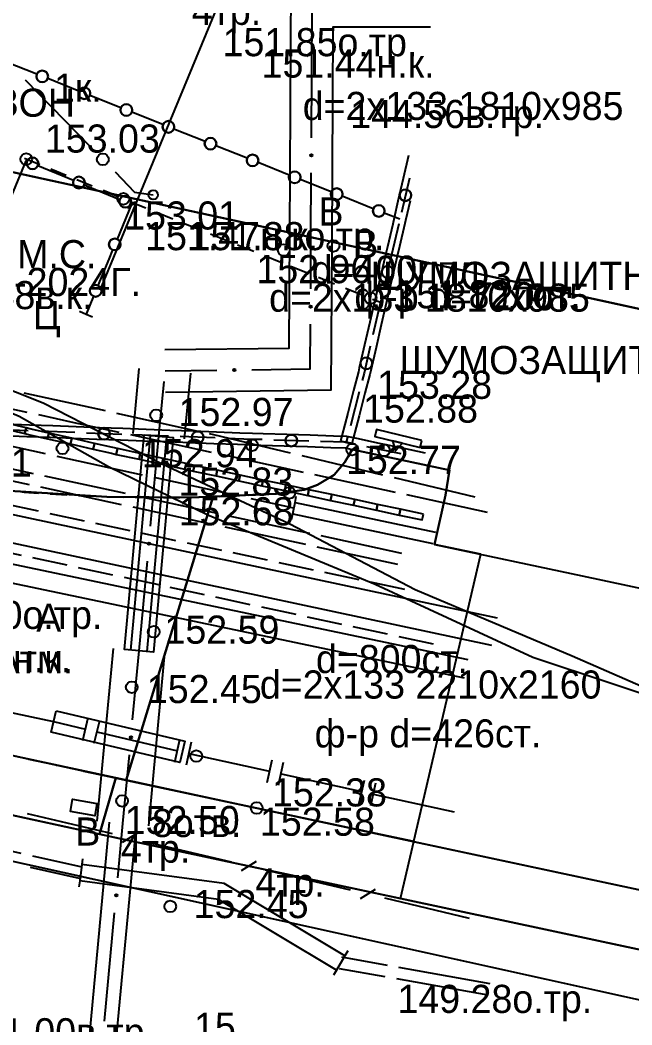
# Model space of a CAD drawing. Header units: metres. Extents: x -2743 to 126, y 13412 to 13916.
# Drawn here: x -1796.54 to -1770.41, y 13603.61 to 13646.49 of the extents above; entities that cross this region are included whole.
import ezdxf

# ---------------------------------------------------------------- set-up
doc = ezdxf.new("R2010")
doc.units = ezdxf.units.M
for name, color, linetype in [('link-улица Берзарина_Граница работ$0$ГП_Граница проектирования', 7, 'Continuous'), ('link-улица Берзарина_Покрытия — Новые$0$ДВ_ПП_Газон_Р', 7, 'Continuous'), ('link-улица Берзарина_Покрытия — Новые$0$ДВ_ПП_Тип2_Р_покрытия_ПЧ_Местные', 7, 'Continuous'), ('link-улица Берзарина_Покрытия — Новые$0$ДВ_ПП_Тип6_У_ТР_3м за счет Газона', 7, 'Continuous'), ('link_улица Берзарина_борта$0$ДВ_ГП_П_Борт_БР100.30.15', 7, 'Continuous'), ('link_улица Берзарина_борта$0$ДВ_ГП_П_Борт_Пониженный_бетонный', 7, 'Continuous'), ('link_улица Берзарина_Люки$0$_ГП_ТС колодцы_сущ.', 7, 'Continuous'), ('output[1-12]_3_ДЖКХ-24_03233kl$0$Красные линии', 7, 'Continuous'), ('output[1-12]_3_ДЖКХ-24_03233tp$0$Вентиляторы', 7, 'Continuous'), ('output[1-12]_3_ДЖКХ-24_03233tp$0$Горизонтали', 7, 'Continuous'), ('output[1-12]_3_ДЖКХ-24_03233tp$0$Граница улицы', 7, 'Continuous'), ('output[1-12]_3_ДЖКХ-24_03233tp$0$Колодцы', 7, 'Continuous'), ('output[1-12]_3_ДЖКХ-24_03233tp$0$Леса и газоны', 7, 'Continuous'), ('output[1-12]_3_ДЖКХ-24_03233tp$0$Лестницы набережных', 7, 'Continuous'), ('output[1-12]_3_ДЖКХ-24_03233tp$0$Ограды', 7, 'Continuous'), ('output[1-12]_3_ДЖКХ-24_03233tp$0$Пояснительные подписи', 7, 'Continuous'), ('output[1-12]_3_ДЖКХ-24_03233tp$0$Светофоры', 7, 'Continuous'), ('output[1-12]_3_ДЖКХ-24_03233tp$0$Фонтаны', 7, 'Continuous'), ('output[1-12]_3_ДЖКХ-24_03233up$0$Водопровод', 7, 'Continuous'), ('output[1-12]_3_ДЖКХ-24_03233up$0$Газопровод', 7, 'Continuous'), ('output[1-12]_3_ДЖКХ-24_03233up$0$Кабель связи', 7, 'Continuous'), ('output[1-12]_3_ДЖКХ-24_03233up$0$Кабель электрический', 7, 'Continuous'), ('output[1-12]_3_ДЖКХ-24_03233up$0$Канализация самотёчная', 7, 'Continuous'), ('output[1-12]_3_ДЖКХ-24_03233up$0$Теплосеть', 7, 'Continuous'), ('output[1-12]_brd$0$Граница заказа', 7, 'Continuous'), ('output[19-22]_3_ДЖКХ-25_01840tp$0$Вентиляторы', 7, 'Continuous'), ('output[19-22]_3_ДЖКХ-25_01840tp$0$Внутреннее заполнение', 7, 'Continuous'), ('output[19-22]_3_ДЖКХ-25_01840tp$0$Горизонтали', 7, 'Continuous'), ('output[19-22]_3_ДЖКХ-25_01840tp$0$Граница улицы', 7, 'Continuous'), ('output[19-22]_3_ДЖКХ-25_01840tp$0$Леса и газоны', 7, 'Continuous'), ('output[19-22]_3_ДЖКХ-25_01840tp$0$Ограды', 7, 'Continuous'), ('output[19-22]_3_ДЖКХ-25_01840tp$0$Фонари', 7, 'Continuous'), ('output[19-22]_3_ДЖКХ-25_01840up$0$Водосток', 7, 'Continuous'), ('output[19-22]_3_ДЖКХ-25_01840up$0$Кабели', 7, 'Continuous'), ('output[19-22]_3_ДЖКХ-25_01840up$0$Подземные коммуникации', 7, 'Continuous'), ('output[19-22]_3_ДЖКХ-25_01840up$0$Теплосеть', 7, 'Continuous'), ('output[19-22]_brd$0$Граница заказа', 7, 'Continuous')]:
    doc.layers.add(name, color=color, linetype=linetype)

msp = doc.modelspace()

# ---------------------------------------------------------------- linework, layer by layer
at = {"layer": 'link-улица Берзарина_Граница работ$0$ГП_Граница проектирования'}
for points in [[(-1797.228, 13626.407), (-1792.839, 13626.138), (-1789.216, 13626.116), (-1785.597, 13626.273), (-1785.001, 13626.358), (-1784.405, 13626.443), (-1783.842, 13626.654), (-1783.127, 13627.076), (-1782.668, 13627.628), (-1782.357, 13628.16), (-1778.204, 13627.283), (-1778.379, 13626.216), (-1778.841, 13624.116), (-1772.541, 13622.777), (-1754.645, 13618.966), (-1755.197, 13619.8), (-1753.89, 13620.665), (-1753.338, 13619.831)], [(-1748.428, 13592.966), (-1755.307, 13593.812), (-1761.248, 13595.125), (-1759.643, 13602.356), (-1820.672, 13615.843), (-1829.782, 13615.154), (-1829.611, 13614.169), (-1831.187, 13613.895), (-1831.358, 13614.88), (-1852.158, 13619.813)], [(-1794.392, 13612.71), (-1794.302, 13613.237), (-1793.265, 13613.06), (-1793.355, 13612.533), (-1794.392, 13612.71)]]:
    msp.add_lwpolyline(points, dxfattribs=at)
at = {"layer": 'link-улица Берзарина_Покрытия — Новые$0$ДВ_ПП_Газон_Р'}
msp.add_lwpolyline([(-1755.619, 13602.648), (-1755.477, 13602.33), (-1755.29, 13601.689), (-1755.118, 13601.009), (-1754.99, 13600.195), (-1755.12, 13597.414), (-1755.233, 13595.012), (-1755.273, 13594.166), (-1755.307, 13593.812), (-1761.248, 13595.125), (-1759.643, 13602.356), (-1765.759, 13603.707), (-1780.753, 13607.021), (-1793.32, 13609.798), (-1808.431, 13613.137), (-1807.83, 13614.933), (-1792.75, 13611.655), (-1792.495, 13611.599), (-1780.292, 13608.996), (-1765.254, 13605.788), (-1756.246, 13603.866), (-1755.899, 13603.275), (-1755.619, 13602.648)], close=True, dxfattribs=at)
at = {"layer": 'link-улица Берзарина_Покрытия — Новые$0$ДВ_ПП_Тип2_Р_покрытия_ПЧ_Местные'}
for points in [[(-1776.861, 13623.695), (-1778.841, 13624.116), (-1778.379, 13626.216), (-1778.204, 13627.283), (-1782.357, 13628.16), (-1782.668, 13627.628), (-1783.127, 13627.076), (-1783.842, 13626.654), (-1784.405, 13626.443), (-1785.001, 13626.358), (-1785.597, 13626.273), (-1788.295, 13626.156), (-1792.013, 13614.054), (-1786.228, 13612.819), (-1779.72, 13611.447), (-1776.861, 13623.695)], [(-1788.295, 13626.156), (-1789.216, 13626.116), (-1792.839, 13626.138), (-1797.228, 13626.407), (-1801.067, 13626.861), (-1803.667, 13627.374), (-1807.032, 13617.318), (-1803.598, 13616.572), (-1799.688, 13615.722), (-1792.394, 13614.136), (-1792.013, 13614.054), (-1788.295, 13626.156)]]:
    msp.add_lwpolyline(points, close=True, dxfattribs=at)
at = {"layer": 'link-улица Берзарина_Покрытия — Новые$0$ДВ_ПП_Тип6_У_ТР_3м за счет Газона'}
for points in [[(-1795.496, 13614.799), (-1799.339, 13615.638), (-1799.683, 13614.117), (-1800.153, 13613.264), (-1793.152, 13611.742), (-1792.456, 13614.149), (-1795.496, 13614.799)], [(-1779.724, 13611.431), (-1786.228, 13612.819), (-1786.434, 13612.862), (-1787.373, 13613.063), (-1792.456, 13614.149), (-1793.152, 13611.742), (-1792.75, 13611.655), (-1792.495, 13611.599), (-1788.159, 13610.674), (-1780.292, 13608.996), (-1779.724, 13611.431)], [(-1759.975, 13607.217), (-1759.152, 13606.755), (-1758.728, 13606.462), (-1758.188, 13606.088), (-1757.786, 13605.72), (-1757.323, 13605.297), (-1756.955, 13604.854), (-1756.574, 13604.395), (-1756.254, 13603.88), (-1756.246, 13603.866), (-1765.254, 13605.788), (-1780.292, 13608.996), (-1779.724, 13611.431), (-1764.664, 13608.218), (-1760.213, 13607.268), (-1759.975, 13607.217)]]:
    msp.add_lwpolyline(points, close=True, dxfattribs=at)
at = {"layer": 'link_улица Берзарина_борта$0$ДВ_ГП_П_Борт_БР100.30.15'}
msp.add_lwpolyline([(-1823.446, 13620.888), (-1823.209, 13620.835), (-1803.598, 13616.572), (-1799.688, 13615.722), (-1791.969, 13614.043), (-1759.36, 13607.087)], dxfattribs=at)
at = {"layer": 'link_улица Берзарина_борта$0$ДВ_ГП_П_Борт_Пониженный_бетонный'}
msp.add_lwpolyline([(-1755.116, 13603.625), (-1792.495, 13611.599), (-1810.505, 13615.515), (-1810.694, 13615.22), (-1810.965, 13615.014), (-1811.289, 13614.91), (-1811.639, 13614.924), (-1811.963, 13615.057), (-1812.215, 13615.286), (-1812.376, 13615.586), (-1812.426, 13615.933), (-1823.236, 13618.283), (-1823.573, 13618.336), (-1823.913, 13618.351), (-1824.252, 13618.327), (-1824.587, 13618.265), (-1829.181, 13617.139), (-1829.526, 13616.981), (-1829.78, 13616.715), (-1829.922, 13616.376), (-1829.929, 13615.996), (-1829.782, 13615.154)], dxfattribs=at)
at = {"layer": 'link_улица Берзарина_Люки$0$_ГП_ТС колодцы_сущ.'}
for centre in [(-1791.771, 13618.019), (-1792.184, 13613.167)]:
    msp.add_circle(centre, 0.25, dxfattribs=at)
at = {"layer": 'output[1-12]_3_ДЖКХ-24_03233kl$0$Красные линии'}
for points in [[(-1796.285, 13629.087), (-1797.259, 13629.317), (-1797.316, 13629.074), (-1796.343, 13628.844), (-1796.285, 13629.087)], [(-1796.07, 13629.036), (-1796.285, 13629.087), (-1796.343, 13628.844), (-1796.127, 13628.792), (-1795.367, 13628.62), (-1795.312, 13628.864), (-1796.07, 13629.036)], [(-1794.337, 13628.642), (-1795.312, 13628.864), (-1795.367, 13628.62), (-1794.392, 13628.399), (-1794.337, 13628.642)], [(-1793.361, 13628.421), (-1794.337, 13628.642), (-1794.392, 13628.399), (-1793.417, 13628.177), (-1793.361, 13628.421)], [(-1792.588, 13628.245), (-1793.361, 13628.421), (-1793.417, 13628.177), (-1792.642, 13628.001), (-1792.44, 13627.957), (-1792.387, 13628.202), (-1792.588, 13628.245)], [(-1791.41, 13627.989), (-1792.387, 13628.202), (-1792.44, 13627.957), (-1791.463, 13627.745), (-1791.41, 13627.989)], [(-1790.433, 13627.776), (-1791.41, 13627.989), (-1791.463, 13627.745), (-1790.486, 13627.532), (-1790.433, 13627.776)], [(-1789.455, 13627.564), (-1790.433, 13627.776), (-1790.486, 13627.532), (-1789.509, 13627.319), (-1789.455, 13627.564)], [(-1789.098, 13627.486), (-1789.455, 13627.564), (-1789.509, 13627.319), (-1789.151, 13627.242), (-1789.098, 13627.486)], [(-1788.121, 13627.278), (-1789.099, 13627.486), (-1789.151, 13627.241), (-1788.173, 13627.033), (-1788.121, 13627.278)], [(-1787.143, 13627.069), (-1788.121, 13627.278), (-1788.173, 13627.033), (-1787.195, 13626.825), (-1787.143, 13627.069)], [(-1786.164, 13626.861), (-1787.143, 13627.069), (-1787.195, 13626.825), (-1786.217, 13626.617), (-1786.164, 13626.861)], [(-1785.186, 13626.653), (-1786.164, 13626.861), (-1786.217, 13626.617), (-1785.238, 13626.408), (-1785.186, 13626.653)], [(-1784.208, 13626.444), (-1785.186, 13626.653), (-1785.238, 13626.408), (-1784.26, 13626.2), (-1784.208, 13626.444)], [(-1783.23, 13626.236), (-1784.208, 13626.444), (-1784.26, 13626.2), (-1783.282, 13625.992), (-1783.23, 13626.236)], [(-1782.252, 13626.028), (-1783.23, 13626.236), (-1783.282, 13625.992), (-1782.304, 13625.783), (-1782.252, 13626.028)], [(-1781.274, 13625.82), (-1782.252, 13626.028), (-1782.304, 13625.783), (-1781.326, 13625.575), (-1781.274, 13625.82)], [(-1780.296, 13625.611), (-1781.274, 13625.82), (-1781.326, 13625.575), (-1780.348, 13625.367), (-1780.296, 13625.611)], [(-1779.318, 13625.403), (-1780.296, 13625.611), (-1780.348, 13625.367), (-1779.37, 13625.158), (-1779.318, 13625.403)]]:
    msp.add_lwpolyline(points, close=True, dxfattribs=at)
at = {"layer": 'output[1-12]_3_ДЖКХ-24_03233tp$0$Вентиляторы'}
msp.add_lwpolyline([(-1794.302, 13613.237), (-1793.265, 13613.06), (-1793.355, 13612.533), (-1794.392, 13612.71), (-1794.302, 13613.237)], dxfattribs=at)
msp.add_circle((-1783.158, 13636.852), 0.25, dxfattribs=at)
at = {"layer": 'output[1-12]_3_ДЖКХ-24_03233tp$0$Горизонтали'}
for centre in [(-1792.131, 13638.861), (-1781.575, 13634.619), (-1786.635, 13628.347), (-1782.357, 13628.16), (-1785.038, 13626.311), (-1790.832, 13620.385), (-1786.434, 13612.862), (-1790.131, 13608.664)]:
    msp.add_circle(centre, 0.25, dxfattribs=at)
at = {"layer": 'output[1-12]_3_ДЖКХ-24_03233tp$0$Граница улицы'}
for points in [[(-1792.668, 13639.083), (-1792.325, 13638.941)], [(-1791.862, 13638.753), (-1791.174, 13638.476)], [(-1790.71, 13638.29), (-1790.022, 13638.013)], [(-1789.558, 13637.827), (-1788.87, 13637.55)], [(-1788.406, 13637.364), (-1787.717, 13637.087)], [(-1787.253, 13636.901), (-1786.565, 13636.624)], [(-1786.101, 13636.438), (-1785.413, 13636.161)], [(-1784.949, 13635.975), (-1784.261, 13635.698)], [(-1783.797, 13635.512), (-1783.109, 13635.235)], [(-1782.645, 13635.049), (-1781.957, 13634.772)], [(-1781.493, 13634.586), (-1781.148, 13634.448)], [(-1782.357, 13628.16), (-1782.523, 13627.848)], [(-1782.819, 13627.446), (-1782.908, 13627.335), (-1783.127, 13627.076), (-1783.239, 13626.996), (-1783.313, 13626.947)], [(-1795.75, 13626.288), (-1796.372, 13626.332), (-1796.456, 13626.34)], [(-1784.893, 13626.332), (-1784.902, 13626.331), (-1785.038, 13626.311), (-1785.597, 13626.273)], [(-1783.747, 13626.7), (-1783.842, 13626.654), (-1783.969, 13626.598), (-1784.099, 13626.546), (-1784.23, 13626.499), (-1784.362, 13626.456), (-1784.405, 13626.443)], [(-1794.545, 13626.212), (-1795.239, 13626.251), (-1795.251, 13626.252)], [(-1793.339, 13626.156), (-1794.046, 13626.185)], [(-1792.132, 13626.12), (-1792.839, 13626.138)], [(-1790.924, 13626.104), (-1791.632, 13626.11)], [(-1789.716, 13626.107), (-1790.424, 13626.103)], [(-1788.509, 13626.131), (-1789.216, 13626.116)], [(-1787.302, 13626.174), (-1788.009, 13626.148)], [(-1786.096, 13626.239), (-1786.168, 13626.234), (-1786.803, 13626.201)], [(-1796.183, 13614.949), (-1795.496, 13614.799)], [(-1795.008, 13614.692), (-1794.975, 13614.685), (-1794.321, 13614.545)], [(-1793.832, 13614.441), (-1793.145, 13614.294)], [(-1792.656, 13614.19), (-1791.969, 13614.043)], [(-1791.48, 13613.939), (-1790.792, 13613.792)], [(-1790.303, 13613.688), (-1789.616, 13613.541)], [(-1789.127, 13613.437), (-1788.44, 13613.29)], [(-1787.951, 13613.186), (-1787.264, 13613.039)], [(-1786.775, 13612.935), (-1786.434, 13612.862), (-1786.088, 13612.789)], [(-1785.599, 13612.686), (-1784.911, 13612.541)], [(-1784.422, 13612.438), (-1783.734, 13612.293)], [(-1783.245, 13612.19), (-1782.558, 13612.045)], [(-1782.068, 13611.942), (-1781.381, 13611.797)], [(-1780.892, 13611.694), (-1780.204, 13611.549)]]:
    msp.add_lwpolyline(points, dxfattribs=at)
at = {"layer": 'output[1-12]_3_ДЖКХ-24_03233tp$0$Колодцы'}
for centre in [(-1790.731, 13629.624), (-1791.771, 13618.019), (-1792.184, 13613.167)]:
    msp.add_circle(centre, 0.25, dxfattribs=at)
at = {"layer": 'output[1-12]_3_ДЖКХ-24_03233tp$0$Леса и газоны'}
msp.add_circle((-1785.28, 13636.676), 0.25, dxfattribs=at)
at = {"layer": 'output[1-12]_3_ДЖКХ-24_03233tp$0$Лестницы набережных'}
for points in [[(-1779.38, 13628.545), (-1781.325, 13629.012), (-1781.395, 13628.72), (-1779.45, 13628.253), (-1779.38, 13628.545)], [(-1780.204, 13628.434), (-1780.641, 13628.539), (-1780.514, 13628.108), (-1780.204, 13628.434)]]:
    msp.add_lwpolyline(points, close=True, dxfattribs=at)
at = {"layer": 'output[1-12]_3_ДЖКХ-24_03233tp$0$Ограды'}
for points in [[(-1780.922, 13636.524), (-1781.149, 13635.55)], [(-1780.679, 13636.467), (-1781.019, 13635.006)], [(-1780.922, 13636.524), (-1780.435, 13636.411)], [(-1780.435, 13636.411), (-1780.662, 13635.437)], [(-1781.149, 13635.55), (-1781.375, 13634.576)], [(-1780.662, 13635.437), (-1780.888, 13634.463)], [(-1781.375, 13634.576), (-1781.602, 13633.602)], [(-1781.132, 13634.519), (-1781.471, 13633.058)], [(-1780.888, 13634.463), (-1781.115, 13633.489)], [(-1781.602, 13633.602), (-1781.828, 13632.628)], [(-1781.115, 13633.489), (-1781.341, 13632.515)], [(-1781.828, 13632.628), (-1782.055, 13631.654)], [(-1781.585, 13632.571), (-1781.853, 13631.417), (-1781.932, 13631.112)], [(-1781.341, 13632.515), (-1781.568, 13631.541)], [(-1782.055, 13631.654), (-1782.096, 13631.477), (-1782.301, 13630.685)], [(-1781.568, 13631.541), (-1781.61, 13631.358), (-1781.814, 13630.572)], [(-1782.301, 13630.685), (-1782.552, 13629.717)], [(-1782.058, 13630.628), (-1782.434, 13629.176)], [(-1781.814, 13630.572), (-1782.065, 13629.604)], [(-1782.552, 13629.717), (-1782.804, 13628.749)], [(-1782.065, 13629.604), (-1782.316, 13628.636)], [(-1796.201, 13628.958), (-1797.7, 13629.015)], [(-1796.147, 13629.207), (-1797.146, 13629.244)], [(-1795.148, 13629.169), (-1796.147, 13629.207)], [(-1794.203, 13628.883), (-1795.702, 13628.94)], [(-1794.149, 13629.131), (-1795.148, 13629.169)], [(-1793.149, 13629.093), (-1794.149, 13629.131)], [(-1792.15, 13629.056), (-1793.149, 13629.093)], [(-1791.151, 13629.018), (-1792.15, 13629.056)], [(-1790.151, 13628.98), (-1791.151, 13629.018)], [(-1789.152, 13628.942), (-1790.151, 13628.98)], [(-1788.153, 13628.905), (-1789.152, 13628.942)], [(-1787.154, 13628.867), (-1788.153, 13628.905)], [(-1796.255, 13628.71), (-1797.255, 13628.748)], [(-1795.256, 13628.673), (-1796.255, 13628.71)], [(-1794.257, 13628.635), (-1795.256, 13628.673)], [(-1793.258, 13628.597), (-1794.257, 13628.635)], [(-1792.204, 13628.808), (-1793.703, 13628.864)], [(-1792.258, 13628.559), (-1793.258, 13628.597)], [(-1791.259, 13628.522), (-1792.258, 13628.559)], [(-1790.206, 13628.732), (-1791.705, 13628.789)], [(-1790.26, 13628.484), (-1791.259, 13628.522)], [(-1789.26, 13628.446), (-1790.26, 13628.484)], [(-1788.207, 13628.657), (-1789.706, 13628.713)], [(-1788.261, 13628.408), (-1789.26, 13628.446)], [(-1786.208, 13628.584), (-1786.626, 13628.597), (-1787.707, 13628.638)], [(-1786.154, 13628.832), (-1786.617, 13628.847), (-1787.154, 13628.867)], [(-1785.155, 13628.801), (-1786.154, 13628.832)], [(-1784.209, 13628.521), (-1785.709, 13628.568)], [(-1784.155, 13628.769), (-1785.155, 13628.801)], [(-1783.156, 13628.738), (-1784.155, 13628.769)], [(-1782.219, 13628.386), (-1782.618, 13628.471), (-1783.71, 13628.505)], [(-1782.165, 13628.631), (-1782.588, 13628.72), (-1783.156, 13628.738)], [(-1782.804, 13628.749), (-1782.86, 13628.533)], [(-1782.86, 13628.533), (-1782.376, 13628.408)], [(-1782.56, 13628.692), (-1782.618, 13628.471)], [(-1782.316, 13628.636), (-1782.376, 13628.408)], [(-1781.187, 13628.424), (-1782.165, 13628.631)], [(-1787.262, 13628.371), (-1788.261, 13628.408)], [(-1786.262, 13628.335), (-1786.634, 13628.347), (-1787.262, 13628.371)], [(-1785.263, 13628.304), (-1786.262, 13628.335)], [(-1784.263, 13628.272), (-1785.263, 13628.304)], [(-1783.264, 13628.241), (-1784.263, 13628.272)], [(-1782.273, 13628.142), (-1782.648, 13628.221), (-1783.264, 13628.241)], [(-1781.294, 13627.936), (-1782.273, 13628.142)], [(-1780.262, 13627.973), (-1781.73, 13628.283)], [(-1780.208, 13628.217), (-1781.187, 13628.424)], [(-1779.23, 13628.011), (-1780.208, 13628.217)], [(-1780.316, 13627.729), (-1781.294, 13627.936)], [(-1779.337, 13627.522), (-1780.316, 13627.729)]]:
    msp.add_lwpolyline(points, dxfattribs=at)
for points in [[(-1780.599, 13635.737), (-1780.618, 13635.834), (-1780.672, 13635.914), (-1780.751, 13635.967), (-1780.849, 13635.987), (-1780.946, 13635.967), (-1781.026, 13635.914), (-1781.079, 13635.834), (-1781.099, 13635.737), (-1781.079, 13635.64), (-1781.026, 13635.56), (-1780.946, 13635.507), (-1780.849, 13635.487), (-1780.751, 13635.507), (-1780.672, 13635.56), (-1780.618, 13635.64), (-1780.599, 13635.737)], [(-1781.504, 13631.841), (-1781.524, 13631.938), (-1781.578, 13632.018), (-1781.657, 13632.071), (-1781.754, 13632.091), (-1781.852, 13632.071), (-1781.931, 13632.018), (-1781.985, 13631.938), (-1782.004, 13631.841), (-1781.985, 13631.743), (-1781.931, 13631.664), (-1781.852, 13631.61), (-1781.754, 13631.591), (-1781.657, 13631.61), (-1781.578, 13631.664), (-1781.524, 13631.743), (-1781.504, 13631.841)], [(-1792.704, 13628.836), (-1792.723, 13628.933), (-1792.777, 13629.013), (-1792.856, 13629.066), (-1792.954, 13629.086), (-1793.051, 13629.066), (-1793.13, 13629.013), (-1793.184, 13628.933), (-1793.204, 13628.836), (-1793.184, 13628.739), (-1793.13, 13628.659), (-1793.051, 13628.605), (-1792.954, 13628.586), (-1792.856, 13628.605), (-1792.777, 13628.659), (-1792.723, 13628.739), (-1792.704, 13628.836)], [(-1788.706, 13628.685), (-1788.726, 13628.782), (-1788.78, 13628.862), (-1788.859, 13628.915), (-1788.956, 13628.935), (-1789.054, 13628.915), (-1789.133, 13628.862), (-1789.187, 13628.782), (-1789.206, 13628.685), (-1789.187, 13628.588), (-1789.133, 13628.508), (-1789.054, 13628.455), (-1788.956, 13628.435), (-1788.859, 13628.455), (-1788.78, 13628.508), (-1788.726, 13628.588), (-1788.706, 13628.685)], [(-1784.709, 13628.544), (-1784.729, 13628.642), (-1784.782, 13628.721), (-1784.862, 13628.775), (-1784.959, 13628.794), (-1785.056, 13628.775), (-1785.136, 13628.721), (-1785.189, 13628.642), (-1785.209, 13628.544), (-1785.189, 13628.447), (-1785.136, 13628.368), (-1785.056, 13628.314), (-1784.959, 13628.294), (-1784.862, 13628.314), (-1784.782, 13628.368), (-1784.729, 13628.447), (-1784.709, 13628.544)], [(-1780.746, 13628.128), (-1780.766, 13628.225), (-1780.819, 13628.305), (-1780.899, 13628.358), (-1780.996, 13628.378), (-1781.093, 13628.358), (-1781.173, 13628.305), (-1781.226, 13628.225), (-1781.246, 13628.128), (-1781.226, 13628.031), (-1781.173, 13627.951), (-1781.093, 13627.898), (-1780.996, 13627.878), (-1780.899, 13627.898), (-1780.819, 13627.951), (-1780.766, 13628.031), (-1780.746, 13628.128)]]:
    msp.add_lwpolyline(points, close=True, dxfattribs=at)
for centre in [(-1780.849, 13635.737), (-1780.849, 13635.737), (-1781.754, 13631.841), (-1781.754, 13631.841), (-1792.954, 13628.836), (-1792.954, 13628.836), (-1788.956, 13628.685), (-1788.956, 13628.685), (-1784.959, 13628.544), (-1784.959, 13628.544), (-1780.996, 13628.128), (-1780.996, 13628.128)]:
    msp.add_circle(centre, 0.25, dxfattribs=at)
at = {"layer": 'output[1-12]_3_ДЖКХ-24_03233tp$0$Светофоры'}
msp.add_circle((-1794.731, 13628.213), 0.25, dxfattribs=at)
at = {"layer": 'output[1-12]_3_ДЖКХ-24_03233tp$0$Фонтаны'}
msp.add_circle((-1789.016, 13615.078), 0.25, dxfattribs=at)
at = {"layer": 'output[1-12]_3_ДЖКХ-24_03233up$0$Водопровод'}
for points in [[(-1798.547, 13623.629), (-1777.419, 13619.202)], [(-1798.685, 13622.841), (-1777.574, 13618.417)]]:
    msp.add_lwpolyline(points, dxfattribs=at)
at = {"layer": 'output[1-12]_3_ДЖКХ-24_03233up$0$Газопровод'}
for points in [[(-1797.193, 13616.992), (-1795.114, 13616.557), (-1793.744, 13616.233)], [(-1795.007, 13617.008), (-1789.511, 13615.71), (-1789.724, 13614.807), (-1795.221, 13616.106), (-1795.007, 13617.008)], [(-1793.859, 13615.747), (-1793.629, 13616.72)], [(-1793.372, 13615.632), (-1793.143, 13616.605)], [(-1793.258, 13616.118), (-1789.82, 13615.306)], [(-1789.929, 13614.815), (-1789.713, 13615.792)], [(-1789.441, 13614.707), (-1789.225, 13615.684)], [(-1789.333, 13615.196), (-1785.884, 13614.434)], [(-1785.992, 13613.946), (-1785.776, 13614.922)], [(-1785.504, 13613.838), (-1785.288, 13614.814)], [(-1785.396, 13614.326), (-1781.947, 13613.564)], [(-1782.055, 13613.076), (-1781.839, 13614.052)], [(-1781.567, 13612.968), (-1781.351, 13613.945)], [(-1781.459, 13613.456), (-1778.01, 13612.694)]]:
    msp.add_lwpolyline(points, dxfattribs=at)
at = {"layer": 'output[1-12]_3_ДЖКХ-24_03233up$0$Кабель связи'}
for points in [[(-1792.601, 13611.757), (-1796.227, 13612.614)], [(-1791.552, 13611.782), (-1792.19, 13611.388)], [(-1787.515, 13610.556), (-1791.141, 13611.413)], [(-1786.466, 13610.581), (-1787.104, 13610.187)], [(-1782.429, 13609.355), (-1786.055, 13610.211)], [(-1781.381, 13609.38), (-1782.018, 13608.986)], [(-1777.343, 13608.154), (-1780.969, 13609.01)]]:
    msp.add_lwpolyline(points, dxfattribs=at)
at = {"layer": 'output[1-12]_3_ДЖКХ-24_03233up$0$Кабель электрический'}
for points in [[(-1802.73, 13633.24), (-1800.23, 13632.01), (-1795.55, 13630.16), (-1790.5, 13627.56), (-1785.02, 13624.99), (-1779.67, 13622.19), (-1772.96, 13619.36), (-1766.539, 13616.562), (-1758.22, 13612.54), (-1750.72, 13609.28), (-1736.43, 13604.35), (-1729.32, 13601.69), (-1723.44, 13599.72)], [(-1805.07, 13632.89), (-1800.37, 13631.18), (-1796.58, 13629.59), (-1792.771, 13627.443), (-1788.53, 13625.37), (-1781.38, 13622.42), (-1774.65, 13619.3), (-1767.82, 13617.04), (-1760.33, 13614.26), (-1748.68, 13609.12)], [(-1796.235, 13629.742), (-1799.678, 13630.488)], [(-1792.892, 13629.808), (-1796.362, 13630.574)], [(-1792.304, 13628.89), (-1794.229, 13629.307), (-1795.747, 13629.636)], [(-1788.934, 13628.934), (-1792.404, 13629.7)], [(-1795.453, 13627.978), (-1799.108, 13628.776)], [(-1788.372, 13628.038), (-1791.815, 13628.784)], [(-1784.989, 13628.008), (-1788.269, 13628.787), (-1788.446, 13628.826)], [(-1799.425, 13627.889), (-1795.982, 13627.144)], [(-1791.309, 13627.073), (-1794.964, 13627.871)], [(-1784.441, 13627.185), (-1787.884, 13627.932)], [(-1781.045, 13627.072), (-1784.502, 13627.893)], [(-1799.601, 13627.415), (-1796.155, 13626.67)], [(-1795.493, 13627.038), (-1792.05, 13626.294)], [(-1787.165, 13626.168), (-1790.82, 13626.966)], [(-1780.509, 13626.333), (-1783.952, 13627.079)], [(-1777.102, 13626.135), (-1780.559, 13626.956)], [(-1795.667, 13626.564), (-1792.221, 13625.819)], [(-1791.562, 13626.188), (-1788.119, 13625.443)], [(-1784.849, 13625.662), (-1786.677, 13626.061)], [(-1784.901, 13625.417), (-1784.797, 13625.907)], [(-1784.798, 13625.907), (-1784.746, 13626.151)], [(-1784.797, 13625.907), (-1778.807, 13624.642)], [(-1776.578, 13625.481), (-1780.021, 13626.227)], [(-1791.733, 13625.713), (-1788.287, 13624.968)], [(-1787.63, 13625.337), (-1784.187, 13624.593)], [(-1784.953, 13625.173), (-1784.901, 13625.418)], [(-1784.901, 13625.417), (-1778.911, 13624.152)], [(-1787.799, 13624.862), (-1784.353, 13624.117)], [(-1783.699, 13624.487), (-1780.256, 13623.742)], [(-1783.864, 13624.011), (-1780.419, 13623.266)], [(-1796.493, 13610.925), (-1800.713, 13611.868)], [(-1793.895, 13610.344), (-1796.005, 13610.815)], [(-1793.904, 13610.447), (-1793.996, 13609.753)], [(-1793.87, 13610.695), (-1793.904, 13610.447)], [(-1782.67, 13606.55), (-1787.832, 13609.637), (-1793.904, 13610.447)], [(-1794.005, 13609.856), (-1796.103, 13610.325)], [(-1793.996, 13609.753), (-1794.029, 13609.505)], [(-1783.03, 13605.95), (-1788.068, 13608.963), (-1793.996, 13609.753)], [(-1782.542, 13606.765), (-1782.67, 13606.55)], [(-1782.67, 13606.55), (-1783.03, 13605.95)], [(-1780.856, 13606.148), (-1782.806, 13606.496)], [(-1783.029, 13605.949), (-1783.158, 13605.735)], [(-1780.944, 13605.656), (-1782.894, 13606.004)], [(-1776.465, 13605.365), (-1780.364, 13606.061)], [(-1776.553, 13604.873), (-1780.452, 13605.568)]]:
    msp.add_lwpolyline(points, dxfattribs=at)
at = {"layer": 'output[1-12]_3_ДЖКХ-24_03233up$0$Канализация самотёчная'}
for points in [[(-1811.936, 13628.609), (-1776.171, 13620.985)], [(-1812.163, 13627.431), (-1776.411, 13619.809)], [(-1797.235, 13625.852), (-1795.768, 13625.539)], [(-1795.279, 13625.435), (-1793.812, 13625.122)], [(-1793.323, 13625.017), (-1791.856, 13624.704)], [(-1791.367, 13624.6), (-1789.9, 13624.287)], [(-1789.411, 13624.182), (-1787.944, 13623.869)], [(-1796.487, 13623.644), (-1797.953, 13623.959)], [(-1787.455, 13623.765), (-1785.988, 13623.452)], [(-1794.532, 13623.223), (-1795.998, 13623.538)], [(-1785.499, 13623.348), (-1784.032, 13623.034)], [(-1792.577, 13622.802), (-1794.043, 13623.117)], [(-1783.543, 13622.93), (-1782.076, 13622.617)], [(-1790.621, 13622.381), (-1792.088, 13622.696)], [(-1781.588, 13622.513), (-1780.121, 13622.2)], [(-1788.666, 13621.96), (-1790.133, 13622.276)], [(-1786.711, 13621.539), (-1788.177, 13621.855)], [(-1784.756, 13621.118), (-1786.222, 13621.434)], [(-1782.8, 13620.697), (-1784.267, 13621.013)], [(-1780.845, 13620.276), (-1782.312, 13620.592)], [(-1778.89, 13619.855), (-1780.356, 13620.171)]]:
    msp.add_lwpolyline(points, dxfattribs=at)
at = {"layer": 'output[1-12]_3_ДЖКХ-24_03233up$0$Теплосеть'}
for points in [[(-1790.362, 13632.425), (-1785.05, 13632.493), (-1785.025, 13637.416)], [(-1790.338, 13630.615), (-1783.25, 13630.707), (-1783.217, 13637.021)], [(-1784.132, 13635.014), (-1784.121, 13637.218)], [(-1786.646, 13631.568), (-1784.15, 13631.6), (-1784.14, 13633.514)], [(-1791.66, 13629.435), (-1791.45, 13631.625)], [(-1790.35, 13631.52), (-1788.145, 13631.548)], [(-1790.56, 13629.33), (-1790.393, 13631.072)], [(-1789.46, 13629.225), (-1789.25, 13631.415)], [(-1791.72, 13628.84), (-1791.66, 13629.44)], [(-1790.62, 13628.73), (-1790.56, 13629.33)], [(-1789.52, 13628.62), (-1789.46, 13629.22)], [(-1791.242, 13628.787), (-1789.998, 13628.673), (-1790.838, 13619.513), (-1792.082, 13619.627), (-1791.242, 13628.787)], [(-1791.809, 13619.602), (-1790.969, 13628.762)], [(-1791.111, 13619.538), (-1790.271, 13628.698)], [(-1790.972, 13624.897), (-1790.62, 13628.73)], [(-1791.46, 13619.57), (-1791.108, 13623.403)], [(-1793.25, 13612.303), (-1792.56, 13619.673)], [(-1791.735, 13616.632), (-1791.46, 13619.57)], [(-1791.05, 13612.097), (-1790.36, 13619.467)], [(-1792.15, 13612.2), (-1791.875, 13615.138)], [(-1793.863, 13600.013), (-1792.723, 13612.253)], [(-1792.717, 13599.907), (-1791.577, 13612.147)], [(-1792.365, 13609.887), (-1792.15, 13612.2)], [(-1792.935, 13603.767), (-1792.505, 13608.393)]]:
    msp.add_lwpolyline(points, dxfattribs=at)
for centre in [(-1784.136, 13634.264), (-1787.396, 13631.558), (-1791.04, 13624.15), (-1791.805, 13615.885), (-1792.435, 13609.14)]:
    msp.add_circle(centre, 0.05, dxfattribs=at)
at = {"layer": 'output[1-12]_brd$0$Граница заказа'}
msp.add_lwpolyline([(-1548.477, 13587.979), (-1676.866, 13613.821), (-1826.623, 13646.49), (-1941.493, 13702.811), (-1939.549, 13742.563), (-1946.321, 13757.807), (-2014.549, 13775.285), (-2049.484, 13776.598), (-2061.844, 13786.697), (-2071.032, 13788.68), (-2071.376, 13780.544), (-2071.931, 13777.299), (-2073.348, 13774.272), (-2077.472, 13770.511), (-2078.904, 13770.009), (-2095.38, 13773.45), (-2141.494, 13783.622), (-2188.318, 13793.951), (-2191.54, 13794.789), (-2200.754, 13795.888), (-2200.859, 13795.91), (-2208.042, 13797.44), (-2324.427, 13822.225)], dxfattribs=at)
at = {"layer": 'output[19-22]_3_ДЖКХ-25_01840tp$0$Вентиляторы'}
msp.add_circle((-1783.158, 13636.852), 0.25, dxfattribs=at)
at = {"layer": 'output[19-22]_3_ДЖКХ-25_01840tp$0$Внутреннее заполнение'}
msp.add_lwpolyline([(-1794.002, 13634.06), (-1793.725, 13633.945), (-1793.448, 13633.83)], dxfattribs=at)
at = {"layer": 'output[19-22]_3_ДЖКХ-25_01840tp$0$Горизонтали'}
msp.add_circle((-1796.281, 13640.553), 0.25, dxfattribs=at)
at = {"layer": 'output[19-22]_3_ДЖКХ-25_01840tp$0$Граница улицы'}
for points in [[(-1795.696, 13640.315), (-1796.281, 13640.553), (-1796.351, 13640.582)], [(-1794.578, 13639.86), (-1795.233, 13640.127)], [(-1793.459, 13639.405), (-1794.114, 13639.671)], [(-1792.668, 13639.083), (-1792.996, 13639.216)]]:
    msp.add_lwpolyline(points, dxfattribs=at)
at = {"layer": 'output[19-22]_3_ДЖКХ-25_01840tp$0$Ограды'}
for points in [[(-1795.829, 13644.178), (-1797.161, 13644.71)], [(-1794.032, 13643.46), (-1795.364, 13643.992)], [(-1792.235, 13642.743), (-1793.568, 13643.275)], [(-1790.439, 13642.026), (-1791.771, 13642.558)], [(-1788.642, 13641.308), (-1789.975, 13641.84)], [(-1786.846, 13640.591), (-1788.178, 13641.123)], [(-1796.89, 13638.998), (-1796.276, 13640.483), (-1796.244, 13640.47)], [(-1779.95, 13640.707), (-1780.177, 13639.733)], [(-1795.781, 13640.279), (-1794.264, 13639.652)], [(-1785.049, 13639.874), (-1786.381, 13640.406)], [(-1783.253, 13639.157), (-1784.585, 13639.688)], [(-1780.177, 13639.733), (-1780.403, 13638.759)], [(-1779.917, 13639.744), (-1780.257, 13638.283)], [(-1793.801, 13639.462), (-1792.284, 13638.835)], [(-1781.456, 13638.439), (-1782.788, 13638.971)], [(-1780.403, 13638.759), (-1780.569, 13638.044), (-1780.629, 13637.785)], [(-1779.884, 13638.781), (-1780.082, 13637.931), (-1780.111, 13637.807)], [(-1791.821, 13638.644), (-1791.789, 13638.631), (-1792.403, 13637.146)], [(-1780.326, 13637.988), (-1780.992, 13638.254)], [(-1780.629, 13637.785), (-1780.856, 13636.811)], [(-1780.37, 13637.796), (-1780.679, 13636.467)], [(-1780.111, 13637.807), (-1780.337, 13636.833)], [(-1792.594, 13636.684), (-1792.757, 13636.288), (-1793.221, 13635.166)], [(-1780.856, 13636.811), (-1780.922, 13636.524)], [(-1780.337, 13636.833), (-1780.435, 13636.411)], [(-1780.922, 13636.524), (-1780.435, 13636.411)], [(-1793.411, 13634.704), (-1793.725, 13633.945)]]:
    msp.add_lwpolyline(points, dxfattribs=at)
for points in [[(-1795.347, 13644.085), (-1795.366, 13644.183), (-1795.42, 13644.262), (-1795.499, 13644.316), (-1795.597, 13644.335), (-1795.694, 13644.316), (-1795.773, 13644.262), (-1795.827, 13644.183), (-1795.847, 13644.085), (-1795.827, 13643.988), (-1795.773, 13643.908), (-1795.694, 13643.855), (-1795.597, 13643.835), (-1795.499, 13643.855), (-1795.42, 13643.908), (-1795.366, 13643.988), (-1795.347, 13644.085)], [(-1793.55, 13643.368), (-1793.57, 13643.465), (-1793.623, 13643.545), (-1793.703, 13643.598), (-1793.8, 13643.618), (-1793.897, 13643.598), (-1793.977, 13643.545), (-1794.03, 13643.465), (-1794.05, 13643.368), (-1794.03, 13643.271), (-1793.977, 13643.191), (-1793.897, 13643.138), (-1793.8, 13643.118), (-1793.703, 13643.138), (-1793.623, 13643.191), (-1793.57, 13643.271), (-1793.55, 13643.368)], [(-1791.753, 13642.651), (-1791.773, 13642.748), (-1791.827, 13642.827), (-1791.906, 13642.881), (-1792.003, 13642.901), (-1792.101, 13642.881), (-1792.18, 13642.827), (-1792.234, 13642.748), (-1792.253, 13642.651), (-1792.234, 13642.553), (-1792.18, 13642.474), (-1792.101, 13642.42), (-1792.003, 13642.401), (-1791.906, 13642.42), (-1791.827, 13642.474), (-1791.773, 13642.553), (-1791.753, 13642.651)], [(-1789.957, 13641.933), (-1789.977, 13642.031), (-1790.03, 13642.11), (-1790.11, 13642.164), (-1790.207, 13642.183), (-1790.304, 13642.164), (-1790.384, 13642.11), (-1790.437, 13642.031), (-1790.457, 13641.933), (-1790.437, 13641.836), (-1790.384, 13641.756), (-1790.304, 13641.703), (-1790.207, 13641.683), (-1790.11, 13641.703), (-1790.03, 13641.756), (-1789.977, 13641.836), (-1789.957, 13641.933)], [(-1788.16, 13641.216), (-1788.18, 13641.313), (-1788.234, 13641.393), (-1788.313, 13641.446), (-1788.41, 13641.466), (-1788.508, 13641.446), (-1788.587, 13641.393), (-1788.641, 13641.313), (-1788.66, 13641.216), (-1788.641, 13641.119), (-1788.587, 13641.039), (-1788.508, 13640.986), (-1788.41, 13640.966), (-1788.313, 13640.986), (-1788.234, 13641.039), (-1788.18, 13641.119), (-1788.16, 13641.216)], [(-1795.762, 13640.374), (-1795.782, 13640.471), (-1795.836, 13640.551), (-1795.915, 13640.604), (-1796.012, 13640.624), (-1796.11, 13640.604), (-1796.189, 13640.551), (-1796.243, 13640.471), (-1796.262, 13640.374), (-1796.243, 13640.277), (-1796.189, 13640.197), (-1796.11, 13640.144), (-1796.012, 13640.124), (-1795.915, 13640.144), (-1795.836, 13640.197), (-1795.782, 13640.277), (-1795.762, 13640.374)], [(-1786.364, 13640.499), (-1786.383, 13640.596), (-1786.437, 13640.675), (-1786.516, 13640.729), (-1786.614, 13640.749), (-1786.711, 13640.729), (-1786.791, 13640.675), (-1786.844, 13640.596), (-1786.864, 13640.499), (-1786.844, 13640.401), (-1786.791, 13640.322), (-1786.711, 13640.268), (-1786.614, 13640.249), (-1786.516, 13640.268), (-1786.437, 13640.322), (-1786.383, 13640.401), (-1786.364, 13640.499)], [(-1784.567, 13639.781), (-1784.587, 13639.879), (-1784.64, 13639.958), (-1784.72, 13640.012), (-1784.817, 13640.031), (-1784.914, 13640.012), (-1784.994, 13639.958), (-1785.048, 13639.879), (-1785.067, 13639.781), (-1785.048, 13639.684), (-1784.994, 13639.605), (-1784.914, 13639.551), (-1784.817, 13639.531), (-1784.72, 13639.551), (-1784.64, 13639.605), (-1784.587, 13639.684), (-1784.567, 13639.781)], [(-1793.782, 13639.557), (-1793.802, 13639.654), (-1793.856, 13639.734), (-1793.935, 13639.787), (-1794.032, 13639.807), (-1794.13, 13639.787), (-1794.209, 13639.734), (-1794.263, 13639.654), (-1794.282, 13639.557), (-1794.263, 13639.46), (-1794.209, 13639.38), (-1794.13, 13639.327), (-1794.032, 13639.307), (-1793.935, 13639.327), (-1793.856, 13639.38), (-1793.802, 13639.46), (-1793.782, 13639.557)], [(-1782.771, 13639.064), (-1782.79, 13639.161), (-1782.844, 13639.241), (-1782.923, 13639.294), (-1783.021, 13639.314), (-1783.118, 13639.294), (-1783.197, 13639.241), (-1783.251, 13639.161), (-1783.271, 13639.064), (-1783.251, 13638.967), (-1783.197, 13638.887), (-1783.118, 13638.834), (-1783.021, 13638.814), (-1782.923, 13638.834), (-1782.844, 13638.887), (-1782.79, 13638.967), (-1782.771, 13639.064)], [(-1779.837, 13639.013), (-1779.857, 13639.111), (-1779.91, 13639.19), (-1779.99, 13639.244), (-1780.087, 13639.263), (-1780.184, 13639.244), (-1780.264, 13639.19), (-1780.317, 13639.111), (-1780.337, 13639.013), (-1780.317, 13638.916), (-1780.264, 13638.837), (-1780.184, 13638.783), (-1780.087, 13638.763), (-1779.99, 13638.783), (-1779.91, 13638.837), (-1779.857, 13638.916), (-1779.837, 13639.013)], [(-1791.802, 13638.74), (-1791.822, 13638.837), (-1791.875, 13638.916), (-1791.955, 13638.97), (-1792.052, 13638.99), (-1792.15, 13638.97), (-1792.229, 13638.916), (-1792.283, 13638.837), (-1792.302, 13638.74), (-1792.283, 13638.642), (-1792.229, 13638.563), (-1792.15, 13638.509), (-1792.052, 13638.49), (-1791.955, 13638.509), (-1791.875, 13638.563), (-1791.822, 13638.642), (-1791.802, 13638.74)], [(-1780.974, 13638.347), (-1780.994, 13638.444), (-1781.047, 13638.523), (-1781.127, 13638.577), (-1781.224, 13638.597), (-1781.321, 13638.577), (-1781.401, 13638.523), (-1781.454, 13638.444), (-1781.474, 13638.347), (-1781.454, 13638.249), (-1781.401, 13638.17), (-1781.321, 13638.116), (-1781.224, 13638.097), (-1781.127, 13638.116), (-1781.047, 13638.17), (-1780.994, 13638.249), (-1780.974, 13638.347)], [(-1792.248, 13636.914), (-1792.268, 13637.012), (-1792.321, 13637.091), (-1792.401, 13637.145), (-1792.498, 13637.164), (-1792.596, 13637.145), (-1792.675, 13637.091), (-1792.729, 13637.012), (-1792.748, 13636.914), (-1792.729, 13636.817), (-1792.675, 13636.738), (-1792.596, 13636.684), (-1792.498, 13636.664), (-1792.401, 13636.684), (-1792.321, 13636.738), (-1792.268, 13636.817), (-1792.248, 13636.914)], [(-1793.066, 13634.935), (-1793.086, 13635.032), (-1793.139, 13635.111), (-1793.219, 13635.165), (-1793.316, 13635.185), (-1793.413, 13635.165), (-1793.493, 13635.111), (-1793.547, 13635.032), (-1793.566, 13634.935), (-1793.547, 13634.837), (-1793.493, 13634.758), (-1793.413, 13634.704), (-1793.316, 13634.685), (-1793.219, 13634.704), (-1793.139, 13634.758), (-1793.086, 13634.837), (-1793.066, 13634.935)]]:
    msp.add_lwpolyline(points, close=True, dxfattribs=at)
for centre in [(-1795.597, 13644.085), (-1795.597, 13644.085), (-1793.8, 13643.368), (-1793.8, 13643.368), (-1792.003, 13642.651), (-1792.003, 13642.651), (-1790.207, 13641.933), (-1790.207, 13641.933), (-1788.41, 13641.216), (-1788.41, 13641.216), (-1796.012, 13640.374), (-1796.012, 13640.374), (-1786.614, 13640.499), (-1786.614, 13640.499), (-1784.817, 13639.781), (-1784.817, 13639.781), (-1794.032, 13639.557), (-1794.032, 13639.557), (-1783.021, 13639.064), (-1783.021, 13639.064), (-1780.087, 13639.013), (-1780.087, 13639.013), (-1792.052, 13638.74), (-1792.052, 13638.74), (-1781.224, 13638.347), (-1781.224, 13638.347), (-1792.498, 13636.914), (-1792.498, 13636.914), (-1793.316, 13634.935), (-1793.316, 13634.935)]:
    msp.add_circle(centre, 0.25, dxfattribs=at)
at = {"layer": 'output[19-22]_3_ДЖКХ-25_01840tp$0$Фонари'}
msp.add_circle((-1790.856, 13639.028), 0.2, dxfattribs=at)
at = {"layer": 'output[19-22]_3_ДЖКХ-25_01840up$0$Кабели'}
for points in [[(-1796.321, 13643.946), (-1793.531, 13641.081)], [(-1792.484, 13640.007), (-1791.65, 13639.15), (-1790.856, 13639.028)]]:
    msp.add_lwpolyline(points, dxfattribs=at)
msp.add_circle((-1793.008, 13640.544), 0.25, dxfattribs=at)
at = {"layer": 'output[19-22]_3_ДЖКХ-25_01840up$0$Подземные коммуникации'}
msp.add_lwpolyline([(-1783.611, 13673.654), (-1787.931, 13663.177), (-1782.98, 13661.126), (-1782.98, 13659.477), (-1793.131, 13634.97)], dxfattribs=at)
at = {"layer": 'output[19-22]_3_ДЖКХ-25_01840up$0$Теплосеть'}
for points in [[(-1785.025, 13637.416), (-1784.97, 13648.005), (-1780.925, 13648.005)], [(-1784.099, 13641.464), (-1784.071, 13646.955)], [(-1783.217, 13637.021), (-1783.17, 13646.195), (-1779.015, 13646.195)], [(-1784.121, 13637.218), (-1784.107, 13639.964)]]:
    msp.add_lwpolyline(points, dxfattribs=at)
msp.add_circle((-1784.103, 13640.714), 0.05, dxfattribs=at)
at = {"layer": 'output[19-22]_brd$0$Граница заказа'}
msp.add_lwpolyline([(-1826.623, 13646.49), (-1676.866, 13613.821)], dxfattribs=at)

# ---------------------------------------------------------------- texts
at = {"layer": 'output[1-12]_3_ДЖКХ-24_03233tp$0$Вентиляторы'}
for p in [(-1782.317, 13636.34), (-1794.188, 13611.261)]:
    msp.add_text('В', height=1.2, dxfattribs=at).set_placement(p)
at = {"layer": 'output[1-12]_3_ДЖКХ-24_03233tp$0$Горизонтали'}
for s, p in [('153.01', (-1792.1, 13637.55)), ('152.96', (-1786.449, 13635.26)), ('153.28', (-1781.292, 13630.325)), ('152.88', (-1781.894, 13629.309)), ('152.94', (-1791.339, 13627.405)), ('152.81', (-1800.953, 13627.01)), ('152.77', (-1782.624, 13627.12)), ('152.83', (-1789.785, 13626.195)), ('152.68', (-1789.768, 13624.927)), ('152.59', (-1790.376, 13619.876)), ('152.38', (-1785.784, 13612.93)), ('152.58', (-1786.298, 13611.68)), ('152.45', (-1789.131, 13608.164))]:
    msp.add_text(s, height=1.2, dxfattribs=at).set_placement(p)
at = {"layer": 'output[1-12]_3_ДЖКХ-24_03233tp$0$Граница улицы'}
for s, p in [('Ц', (-1795.999, 13633.294)), ('А', (-1795.852, 13620.384))]:
    msp.add_text(s, height=1.2, dxfattribs=at).set_placement(p)
at = {"layer": 'output[1-12]_3_ДЖКХ-24_03233tp$0$Колодцы'}
for s, p in [('152.97', (-1789.773, 13629.166)), ('152.45', (-1791.128, 13617.341)), ('152.50', (-1792.072, 13611.75))]:
    msp.add_text(s, height=1.2, dxfattribs=at).set_placement(p)
at = {"layer": 'output[1-12]_3_ДЖКХ-24_03233tp$0$Леса и газоны'}
msp.add_text('15', height=1.2, dxfattribs=at).set_placement((-1789.116, 13602.928))
at = {"layer": 'output[1-12]_3_ДЖКХ-24_03233tp$0$Ограды'}
msp.add_text('ШУМОЗАЩИТНЫЙ ЭКРАН', height=1.2, dxfattribs=at).set_placement((-1780.336, 13631.38))
at = {"layer": 'output[1-12]_3_ДЖКХ-24_03233tp$0$Пояснительные подписи'}
for s, p in [('М.С.', (-1796.669, 13635.901)), ('XI-2024Г.', (-1798.314, 13634.711))]:
    msp.add_text(s, height=1.2, dxfattribs=at).set_placement(p)
at = {"layer": 'output[1-12]_3_ДЖКХ-24_03233up$0$Водопровод'}
msp.add_text('d=800ст.', height=1.2, dxfattribs=at).set_placement((-1783.907, 13618.623))
at = {"layer": 'output[1-12]_3_ДЖКХ-24_03233up$0$Газопровод'}
for s, p in [('d=325ср.д.ст.Р=3Атм.', (-1810.539, 13618.61)), ('ф-р d=426ст.', (-1783.963, 13615.448)), ('151.00в.тр.', (-1799.059, 13602.693))]:
    msp.add_text(s, height=1.2, dxfattribs=at).set_placement(p)
at = {"layer": 'output[1-12]_3_ДЖКХ-24_03233up$0$Кабель связи'}
msp.add_text('8отв.', height=1.2, dxfattribs=at).set_placement((-1790.913, 13611.623))
at = {"layer": 'output[1-12]_3_ДЖКХ-24_03233up$0$Кабель электрический'}
for s, p in [('4тр.', (-1789.211, 13646.284)), ('144.56в.тр.', (-1782.446, 13641.883)), ('4тр.', (-1792.239, 13610.531)), ('4тр.', (-1786.493, 13609.084))]:
    msp.add_text(s, height=1.2, dxfattribs=at).set_placement(p)
at = {"layer": 'output[1-12]_3_ДЖКХ-24_03233up$0$Теплосеть'}
for s, p in [('151.85о.тр.', (-1787.895, 13644.947)), ('151.44н.к.', (-1786.228, 13644.035)), ('d=2x133 1810x985', (-1784.471, 13642.225)), ('149.30о.тр.', (-1801.348, 13620.506)), ('148.07н.к.', (-1801.748, 13618.648)), ('d=2x133 2210x2160', (-1786.303, 13617.534)), ('149.28о.тр.', (-1780.426, 13604.118))]:
    msp.add_text(s, height=1.2, dxfattribs=at).set_placement(p)
at = {"layer": 'output[19-22]_3_ДЖКХ-25_01840tp$0$Вентиляторы'}
msp.add_text('В', height=1.2, dxfattribs=at).set_placement((-1783.8, 13637.721))
at = {"layer": 'output[19-22]_3_ДЖКХ-25_01840tp$0$Горизонтали'}
msp.add_text('153.03', height=1.2, dxfattribs=at).set_placement((-1795.483, 13640.833))
at = {"layer": 'output[19-22]_3_ДЖКХ-25_01840tp$0$Леса и газоны'}
msp.add_text('ГАЗОН', height=1.2, dxfattribs=at).set_placement((-1799.517, 13642.364))
at = {"layer": 'output[19-22]_3_ДЖКХ-25_01840tp$0$Ограды'}
msp.add_text('ШУМОЗАЩИТНЫЙ ЭКРАН', height=1.2, dxfattribs=at).set_placement((-1781.574, 13634.974))
at = {"layer": 'output[19-22]_3_ДЖКХ-25_01840up$0$Водосток'}
for s, p in [('d=400ппл', (-1784.092, 13635.236)), ('ф-р d=720ст.', (-1782.265, 13634.103)), ('151.82лот.', (-1780.514, 13634.185))]:
    msp.add_text(s, height=1.2, dxfattribs=at).set_placement(p)
at = {"layer": 'output[19-22]_3_ДЖКХ-25_01840up$0$Кабели'}
for s, p in [('1к.', (-1795.097, 13643.006)), ('152.48в.к.', (-1800.798, 13634.153))]:
    msp.add_text(s, height=1.2, dxfattribs=at).set_placement(p)
at = {"layer": 'output[19-22]_3_ДЖКХ-25_01840up$0$Теплосеть'}
for s, p in [('151.88о.тр.', (-1789.303, 13636.669)), ('151.47н.к.', (-1791.203, 13636.669)), ('d=2x133 1810x985', (-1785.907, 13634.045))]:
    msp.add_text(s, height=1.2, dxfattribs=at).set_placement(p)

doc.saveas('drawing.dxf')
